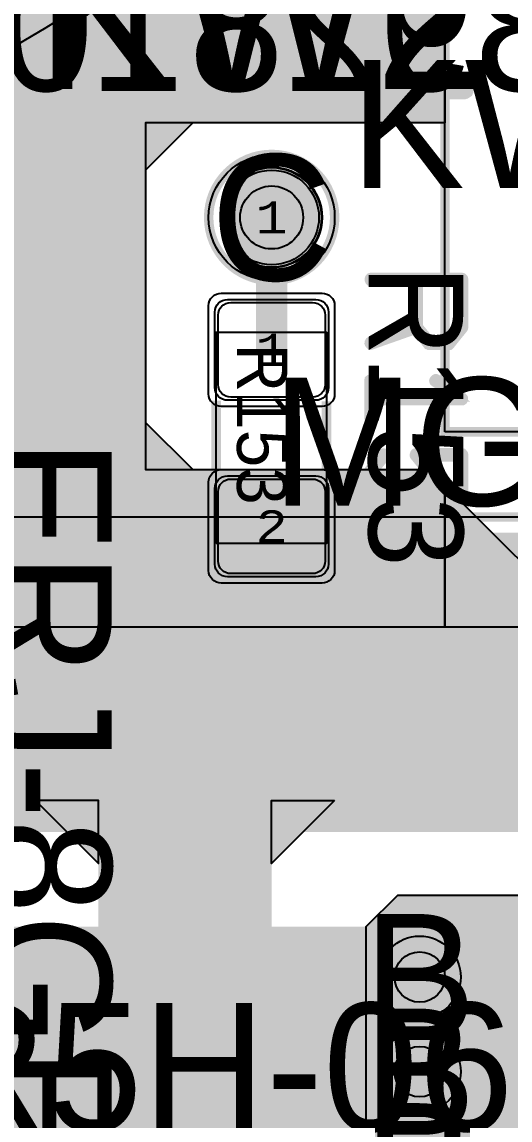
# Model space of a CAD drawing. Extents: x -18 to 179, y -60 to 172.
# Drawn here: x 62.29 to 70.03, y 108.43 to 125.85 of the extents above; entities that cross this region are included whole.
import ezdxf
from ezdxf.enums import TextEntityAlignment as Align

# ---------------------------------------------------------------- set-up
doc = ezdxf.new("R2010")
doc.units = 0
doc.header["$MEASUREMENT"] = 0
for name, color, linetype in [('ASSEMBLY_OUTLINES_BTM', 191, 'CONTINUOUS'), ('ASSEMBLY_OUTLINES_TOP', 102, 'CONTINUOUS'), ('ASSEMBLY_PART_NUMBERS_BTM', 191, 'CONTINUOUS'), ('ASSEMBLY_PART_NUMBERS_TOP', 102, 'CONTINUOUS'), ('ASSEMBLY_REF_DES_TOP', 102, 'CONTINUOUS'), ('DRILL_DRAWING', 21, 'CONTINUOUS'), ('GENERATED_SILKSCREEN_BTM', 255, 'CONTINUOUS'), ('GENERATED_SILKSCREEN_TOP', 140, 'CONTINUOUS'), ('PART_HOLES_LAYER_BOTTOM', 30, 'CONTINUOUS'), ('PART_HOLES_LAYER_TOP', 30, 'CONTINUOUS'), ('PART_PADS_LAYER_BOTTOM', 230, 'CONTINUOUS'), ('PART_PADS_LAYER_TOP', 150, 'CONTINUOUS'), ('PART_PADS_SMD_TOP', 150, 'CONTINUOUS'), ('PIN_NUMBERS_BTM', 8, 'CONTINUOUS'), ('PIN_NUMBERS_TOP', 8, 'CONTINUOUS'), ('PLACEMENT_OUTLINES_BTM', 222, 'CONTINUOUS'), ('PLACEMENT_OUTLINES_TOP', 130, 'CONTINUOUS'), ('PLANE_DATA_LAYER_BOTTOM', 230, 'CONTINUOUS'), ('PLANE_DATA_LAYER_TOP', 150, 'CONTINUOUS'), ('PLANE_SHAPES_LAYER_BOTTOM', 230, 'CONTINUOUS'), ('PLANE_SHAPES_LAYER_TOP', 150, 'CONTINUOUS'), ('SILKSCREEN_OUTLINES_BTM', 211, 'CONTINUOUS'), ('SILKSCREEN_OUTLINES_TOP', 150, 'CONTINUOUS'), ('SILKSCREEN_REF_DES_TOP', 150, 'CONTINUOUS'), ('SOLDERMASK_PADS_BTM', 102, 'CONTINUOUS'), ('SOLDERMASK_PADS_TOP', 102, 'CONTINUOUS'), ('SOLDERPASTE_PADS_TOP', 254, 'CONTINUOUS'), ('TRACES_LAYER_TOP', 150, 'CONTINUOUS'), ('VIA_HOLES_LAYER_BOTTOM', 30, 'CONTINUOUS'), ('VIA_HOLES_LAYER_TOP', 30, 'CONTINUOUS'), ('VIA_PADS_LAYER_BOTTOM', 230, 'CONTINUOUS'), ('VIA_PADS_LAYER_TOP', 150, 'CONTINUOUS')]:
    doc.layers.add(name, color=color, linetype=linetype)
doc.styles.add('COURIER_NEW', font='COUR.TTF')
doc.styles.add('VERIBEST_GERBER_0', font='txt')

msp = doc.modelspace()

# ---------------------------------------------------------------- hatches: boundary and pattern name
at = {"layer": 'ASSEMBLY_OUTLINES_TOP'}
h = msp.add_hatch(color=256, dxfattribs=at)
edge = h.paths.add_edge_path()
edge.add_arc((66.25, 122.75), 0.79, 0, 360)
at = {"layer": 'PART_HOLES_LAYER_BOTTOM'}
h = msp.add_hatch(color=256, dxfattribs=at)
edge = h.paths.add_edge_path()
edge.add_arc((66.25, 122.75), 0.5, 0, 360)
at = {"layer": 'PART_HOLES_LAYER_TOP'}
h = msp.add_hatch(color=256, dxfattribs=at)
edge = h.paths.add_edge_path()
edge.add_arc((66.25, 122.75), 0.5, 0, 360)
at = {"layer": 'PLANE_DATA_LAYER_BOTTOM'}
h = msp.add_hatch(color=256, dxfattribs=at)
h.paths.add_polyline_path([(114.250002, 144.718436), (114.25, 122.5762, -0.414213562), (114.1738, 122.5), (113.000004, 122.5, 0.207684346), (112.999998, 122.499998), (112.000002, 121.500002), (112, 121.499996), (112, 120.500004), (112.000003, 120.499999), (112.999998, 119.500002, 0.207684346), (113.000004, 119.5), (114.1738, 119.5, -0.414213562), (114.25, 119.4238), (114.25, 113.0762, -0.414213562), (114.1738, 113), (108.53156, 113.000002, -0.198913366), (108.477678, 113.02232), (108.02232, 113.477678, -0.198909956), (108.000002, 113.531559), (108.000002, 113.53156), (108, 127.749996), (107.999997, 127.750001), (105.750002, 129.999998, 0.207684346), (105.749996, 130), (83.8262, 130, -0.414213562), (83.75, 130.0762), (83.75, 161.499996), (83.749997, 161.500001), (82.000002, 163.249998, 0.207684346), (81.999996, 163.25), (70.500004, 163.25, 0.207684346), (70.499998, 163.249998), (64.250002, 157.000002), (64.25, 156.999996), (64.25, 119.5762, -0.414213562), (64.1738, 119.5), (47.3262, 119.5, -0.414213562), (47.25, 119.5762), (47.25, 138.6738, -0.414213562), (47.3262, 138.75), (54.499996, 138.75, 0.207684346), (54.500002, 138.750002), (57.499998, 141.749998), (57.5, 141.750004), (57.5, 147.749996), (57.499997, 147.750001), (54.000002, 151.249998, 0.207684346), (53.999996, 151.25), (47.0762, 151.25, -0.414213562), (47, 151.3262), (47, 163.6738, -0.414213562), (47.0762, 163.75), (62.499996, 163.75, 0.207684346), (62.500002, 163.750002), (64.227679, 165.477682, -0.198913366), (64.281561, 165.5), (101.968438, 165.5, -0.198913366), (102.02232, 165.477682), (108.47768, 159.022322, -0.198909956), (108.499998, 158.968441), (108.499998, 158.96844), (108.5, 150.500004), (108.500003, 150.499999), (114.227684, 144.772318, -0.198909956), (114.250002, 144.718437)], flags=0)
h.paths.add_polyline_path([(102.999998, 142.499998), (103, 142.500004), (103, 148.499996), (102.999997, 148.500001), (100.250002, 151.249998, 0.207684346), (100.249996, 151.25), (94.000004, 151.25, 0.207684346), (93.999998, 151.249998), (91.000002, 148.250002), (91, 148.249996), (91, 142.250004), (91.000003, 142.249999), (93.749998, 139.500002, 0.207684346), (93.750004, 139.5), (99.999996, 139.5, 0.207684346), (100.000002, 139.500002)], flags=0)
h.paths.add_polyline_path([(108.5, 121, -1), (111, 121, -1)], flags=0)
h = msp.add_hatch(color=256, dxfattribs=at)
h.paths.add_polyline_path([(84.5, 109.0762, -0.414213562), (84.4238, 109), (79.531562, 109, -0.198913366), (79.47768, 109.022318), (75.000002, 113.499998, 0.207684346), (74.999996, 113.5), (67.250004, 113.5, 0.207684346), (67.249998, 113.499998), (66.250002, 112.500002), (66.25, 112.499996), (66.25, 91.899, -0.63705457), (66.124822, 91.840625, 0.622482469), (63.251524, 90.573021, -0.402042963), (63.17539, 90.5), (62.3262, 90.5, -0.414213562), (62.25, 90.5762), (62.25, 96.249996), (62.249997, 96.250001), (59.750002, 98.749998, 0.207684346), (59.749996, 98.75), (54.750004, 98.75, 0.207684346), (54.749998, 98.749998), (52.250002, 96.250002), (52.25, 96.249996), (52.249998, 94.53156), (52.249998, 94.531559, -0.198909956), (52.22768, 94.477678), (51.522322, 93.77232, -0.198913366), (51.46844, 93.750002), (49.03156, 93.750002, -0.198913366), (48.977678, 93.77232), (48.27232, 94.477678, -0.198909956), (48.250002, 94.531559), (48.250002, 97.468441, -0.198909956), (48.27232, 97.522322), (51.477678, 100.72768, -0.198913366), (51.53156, 100.749998), (62.249996, 100.75, 0.207684346), (62.250002, 100.750002), (63.499998, 101.999998), (63.5, 102.000004), (63.5, 112.499996), (63.499997, 112.500001), (62.500002, 113.499998, 0.207684346), (62.499996, 113.5), (42.500004, 113.5, 0.207684346), (42.499998, 113.499998), (39.022321, 110.022318, -0.198913366), (38.968439, 110), (33.281863, 110, -0.496231947), (33.208459, 110.096651, 0.068033136), (33.28, 110.619998), (33.28, 110.62, 1), (29.38, 110.62), (29.38, 110.619998, 0.068033136), (29.451541, 110.096651, -0.496235885), (29.378137, 110), (28.3262, 110, -0.414213562), (28.25, 110.0762), (28.25, 117.6738, -0.414213562), (28.3262, 117.75), (77.499996, 117.75, 0.207684346), (77.500002, 117.750002), (79.262729, 119.512731, -0.433046472), (79.373821, 119.509183, 2.260323396), (79.62086, 121.715365, -0.612080087), (79.5, 121.777106), (79.5, 127.4238, -0.414213562), (79.5762, 127.5), (84.4238, 127.5, -0.414213562), (84.5, 127.4238)], flags=0)
h.paths.add_polyline_path([(33.7, 115, -1), (36.8, 115, -1)], flags=0)
h.paths.add_polyline_path([(48.45, 95.75, -1), (52.05, 95.75, -1)], flags=0)
h.paths.add_polyline_path([(62.49, 95.75, -1), (66.09, 95.75, -1)], flags=0)
h = msp.add_hatch(color=256, dxfattribs=at)
h.paths.add_polyline_path([(71.75, 91.230342, -0.812871578), (71.603959, 91.199868, 0.795686012), (68.251524, 90.573021, -0.402042963), (68.17539, 90.5), (67.8262, 90.5, -0.414213562), (67.75, 90.5762), (67.750002, 111.46844), (67.750002, 111.468441, -0.198909956), (67.77232, 111.522322), (68.227678, 111.97768, -0.198913366), (68.28156, 111.999998), (71.21844, 111.999998, -0.198913366), (71.272322, 111.97768), (71.727682, 111.52232, -0.198909956), (71.75, 111.468439)], flags=0)
h.paths.add_polyline_path([(67.95, 95.75, -1), (71.55, 95.75, -1)], flags=0)
at = {"layer": 'PLANE_DATA_LAYER_TOP'}
h = msp.add_hatch(color=256, dxfattribs=at)
h.paths.add_polyline_path([(86.5, 102.9238), (86.499998, 94.03156), (86.499998, 94.031559, -0.198909956), (86.47768, 93.977678), (86.272322, 93.77232, -0.198913366), (86.21844, 93.750002), (82.53156, 93.750002, -0.198913366), (82.477678, 93.77232), (77.250002, 98.999998, 0.207684346), (77.249996, 99), (47.750004, 99, 0.207684346), (47.749998, 98.999998), (46.750002, 98.000002), (46.75, 97.999996), (46.749998, 94.03156), (46.749998, 94.031559, -0.198909956), (46.72768, 93.977678), (46.522322, 93.77232, -0.198913366), (46.46844, 93.750002), (39.031562, 93.75, -0.198913366), (38.97768, 93.772318), (34.500002, 98.249998, 0.207684346), (34.499996, 98.25), (19.53156, 98.250002, -0.198913366), (19.477678, 98.27232), (12.750002, 104.999998, 0.207684346), (12.749996, 105), (3.8262, 105, -0.414213562), (3.75, 105.0762), (3.75, 108.1738, -0.414213562), (3.8262, 108.25), (18.218438, 108.25, -0.198913366), (18.27232, 108.227682), (18.999998, 107.500002, 0.207684346), (19.000004, 107.5), (23.5, 107.499999), (36.4238, 107.499998, -0.414213562), (36.5, 107.423798), (36.5, 105.65, 0.414213562), (36.95, 105.2), (39.05, 105.2, 0.414213562), (39.5, 105.65), (39.5, 106.9238, -0.414213562), (39.5762, 107), (40.4238, 107, -0.414213562), (40.5, 106.9238), (40.5, 106.000004), (40.500003, 105.999999), (42.99, 103.51), (43.499998, 103.000002, 0.207684346), (43.500004, 103), (45.499996, 103, 0.207684346), (45.500002, 103.000002), (47.999998, 105.499998), (48, 105.500004), (48.000002, 120.718439, -0.198909956), (48.02232, 120.77232), (48.749998, 121.499998), (48.75, 121.500004), (48.750002, 128.46844), (48.750002, 128.468441, -0.198909956), (48.77232, 128.522322), (49.727678, 129.47768, -0.198913366), (49.78156, 129.499998), (68.9238, 129.5, -0.414213562), (69, 129.4238), (69, 124.3262, -0.414213562), (68.9238, 124.25), (65.000004, 124.25, 0.207684346), (64.999998, 124.249998), (64.250002, 123.500002), (64.25, 123.499996), (64.25, 119.500004), (64.250003, 119.499999), (64.999998, 118.750002, 0.207684346), (65.000004, 118.75), (65.073765, 118.75, -0.549588453), (65.142729, 118.641391, 0.110270202), (65.1, 118.45), (65.1, 117.25, 0.414213562), (65.55, 116.8), (66.95, 116.8, 0.414213562), (67.4, 117.25), (67.4, 118.450001, 0.110269556), (67.357271, 118.64139, -0.110266008), (67.350036, 118.673798), (67.350036, 118.673799, -0.414213562), (67.426236, 118.749999), (68.71844, 118.749998, -0.198913366), (68.772322, 118.72768), (71.249998, 116.250002, 0.207684346), (71.250004, 116.25), (75.4238, 116.25, -0.414213562), (75.5, 116.1738), (75.5, 113.0762, -0.414213562), (75.4238, 113), (52.000004, 113, 0.207684346), (51.999998, 112.999998), (49.750002, 110.750002), (49.75, 110.749996), (49.75, 105.500004), (49.750003, 105.499999), (52.249998, 103.000002, 0.207684346), (52.250004, 103), (62.5738, 103, -0.414213562), (62.65, 102.9238), (62.65, 101.75, 0.414213562), (63.1, 101.3), (65.4, 101.3, 0.414213562), (65.85, 101.75), (65.85, 102.9238, -0.414213562), (65.9262, 103), (71.579649, 103, -0.669857772), (71.63328, 102.869669, 0.200116963), (71.5, 102.55), (71.5, 100.65, 0.414213562), (71.95, 100.2), (74.05, 100.2, 0.414213562), (74.5, 100.65), (74.5, 102.55, 0.200116963), (74.36672, 102.869669, -0.669857772), (74.420351, 103), (78.5738, 103, -0.414213562), (78.65, 102.9238), (78.65, 101.75, 0.414213562), (79.1, 101.3), (81.4, 101.3, 0.414213562), (81.85, 101.75), (81.85, 102.9238, -0.414213562), (81.9262, 103), (83.388571, 103, -0.414213562), (83.464771, 102.9238, -0.059444601), (83.462632, 102.905872, 0.059444266), (83.45, 102.8), (83.45, 100.7, 0.414213562), (83.9, 100.25), (85.8, 100.25, 0.414213562), (86.25, 100.7), (86.25, 102.8, 0.059444266), (86.237368, 102.905872, -0.059444601), (86.235229, 102.9238, -0.414213562), (86.311429, 103), (86.4238, 103, -0.414213562)], flags=0)
h.paths.add_polyline_path([(9.177854, 105.975715, 0.787865658), (11.73, 106.589999), (11.73, 106.590001, 0.787865658), (9.177854, 107.204285, -0.611991571), (9.042146, 107.204285, 0.612002153), (6.637854, 107.204285, -0.611991571), (6.502146, 107.204285, 0.787865658), (3.95, 106.590001), (3.95, 106.589999, 0.787865658), (6.502146, 105.975715, -0.611991571), (6.637854, 105.975715, 0.612002153), (9.042146, 105.975715, -0.611991571)], flags=0)
h.paths.add_polyline_path([(28.999998, 101.749998), (29, 101.750004), (29, 104.249996), (28.999997, 104.250001), (27.500002, 105.749998, 0.207684346), (27.499996, 105.75), (25.000004, 105.75, 0.207684346), (24.999998, 105.749998), (23.500002, 104.250002), (23.5, 104.249996), (23.5, 101.750004), (23.500003, 101.749999), (24.999998, 100.250002, 0.207684346), (25.000004, 100.25), (27.499996, 100.25, 0.207684346), (27.500002, 100.250002)], flags=0)
h.paths.add_polyline_path([(42.99, 95.75, -1), (46.59, 95.75, -1)], flags=0)
h.paths.add_polyline_path([(56.25, 100.075, 0.414213562), (56.6, 100.425), (56.6, 101.125, 0.414213562), (56.25, 101.475), (55.25, 101.475, 0.414213562), (54.9, 101.125), (54.9, 100.425, 0.414213562), (55.25, 100.075)], flags=0)
h.paths.add_polyline_path([(82.49, 95.75, -1), (86.09, 95.75, -1)], flags=0)
for points in [[(65.6, 118.4), (65.0238, 118.446926)], [(66.9, 118.4), (67.4762, 118.439723)], [(65.6, 117.3), (65.17792, 116.87792)], [(66.9, 117.3), (67.32208, 116.87792)]]:
    msp.add_hatch(color=256, dxfattribs=at).paths.add_polyline_path(points, is_closed=False, flags=0)
h = msp.add_hatch(color=256, dxfattribs=at)
h.paths.add_polyline_path([(110.5, 104.5762, -0.414213562), (110.4238, 104.5), (106.1762, 104.5, -0.414213562), (106.1, 104.5762), (106.1, 105.75, 0.414213562), (105.65, 106.2), (103.35, 106.2, 0.414213562), (102.9, 105.75), (102.9, 104.5762, -0.414213562), (102.8238, 104.5), (81.9262, 104.5, -0.414213562), (81.85, 104.5762), (81.85, 105.75, 0.414213562), (81.4, 106.2), (79.1, 106.2, 0.414213562), (78.65, 105.75), (78.65, 104.5762, -0.414213562), (78.5738, 104.5), (74.420351, 104.5, -0.669857772), (74.36672, 104.630331, 0.200116963), (74.5, 104.95), (74.5, 106.85, 0.414213562), (74.05, 107.3), (71.95, 107.3, 0.414213562), (71.5, 106.85), (71.5, 104.95, 0.200116963), (71.63328, 104.630331, -0.669857772), (71.579649, 104.5), (65.9262, 104.5, -0.414213562), (65.85, 104.5762), (65.85, 105.75, 0.414213562), (65.4, 106.2), (63.1, 106.2, 0.414213562), (62.65, 105.75), (62.65, 104.5762, -0.414213562), (62.5738, 104.5), (57.3262, 104.5, -0.414213562), (57.25, 104.5762), (57.25, 111.4238, -0.414213562), (57.3262, 111.5), (78.62109, 111.5, -0.796955112), (78.654239, 111.355188, 0.287752069), (78.4, 110.95), (78.4, 109.75, 0.414213562), (78.85, 109.3), (81.15, 109.3, 0.414213562), (81.6, 109.75), (81.6, 110.95, 0.287752069), (81.345761, 111.355188, -0.796955112), (81.37891, 111.5), (110.4238, 111.5, -0.414213562), (110.5, 111.4238)], flags=0)
h.paths.add_polyline_path([(61.25, 105.5, 0.414213562), (61.9, 106.15), (61.9, 109.35, 0.414213562), (61.25, 110), (58.65, 110, 0.414213562), (58, 109.35), (58, 106.15, 0.414213562), (58.65, 105.5)], flags=0)
at = {"layer": 'PLANE_SHAPES_LAYER_BOTTOM'}
for points in [[(62.5, 113.5), (63.5, 112.5), (63.5, 113.5)], [(67.25, 113.5), (66.25, 112.5), (66.25, 113.5)], [(71.75, 90.5), (67.75, 90.5), (67.75, 111.5), (68.25, 112), (71.25, 112), (71.75, 111.5)]]:
    msp.add_hatch(color=256, dxfattribs=at).paths.add_polyline_path(points, flags=0)
at = {"layer": 'PLANE_SHAPES_LAYER_TOP'}
for points in [[(69, 124.25), (64.25, 124.25), (64.25, 118.75), (68.75, 118.75), (69, 118.5), (69, 116.25), (59.75, 116.25), (59.75, 129.5), (69, 129.5)], [(64.25, 123.5), (65, 124.25), (64.25, 124.25)], [(65, 118.75), (64.25, 119.5), (64.25, 118.75)], [(69, 118.5), (71.25, 116.25), (69, 116.25)]]:
    msp.add_hatch(color=256, dxfattribs=at).paths.add_polyline_path(points, flags=0)
at = {"layer": 'VIA_HOLES_LAYER_BOTTOM'}
h = msp.add_hatch(color=256, dxfattribs=at)
edge = h.paths.add_edge_path()
edge.add_arc((68.6, 110.7), 0.4, 0, 360)
h = msp.add_hatch(color=256, dxfattribs=at)
edge = h.paths.add_edge_path()
edge.add_arc((68.6, 109.2), 0.4, 0, 360)
at = {"layer": 'VIA_HOLES_LAYER_TOP'}
h = msp.add_hatch(color=256, dxfattribs=at)
edge = h.paths.add_edge_path()
edge.add_arc((68.6, 110.7), 0.4, 0, 360)
h = msp.add_hatch(color=256, dxfattribs=at)
edge = h.paths.add_edge_path()
edge.add_arc((68.6, 109.2), 0.4, 0, 360)

# ---------------------------------------------------------------- linework, layer by layer
at = {"layer": 'ASSEMBLY_OUTLINES_BTM'}
msp.add_lwpolyline([(69, 119.35), (69, 129.15), (79, 129.15), (79, 119.35)], close=True, dxfattribs=at)
msp.add_circle((51, 145), 22.5, dxfattribs=at)
at = {"layer": 'ASSEMBLY_OUTLINES_TOP'}
for points in [[(65.37, 117.58), (65.37, 120.93), (67.12, 120.93), (67.12, 117.58)], [(41, 98), (41, 118), (118, 118), (118, 98)]]:
    msp.add_lwpolyline(points, close=True, dxfattribs=at)
msp.add_circle((66.25, 122.75), 0.79, dxfattribs=at)
at = {"layer": 'GENERATED_SILKSCREEN_BTM', "const_width": 0.15}
for points in [[(68.613453, 130.999411, -0.386448), (38.74687, 126.129095, 0.000003932), (38.746879, 126.129102, 0.386447878), (68.613442, 130.999414, 0.000003932), (68.613453, 130.999411)], [(82.103133, 117.999995), (41.000005, 117.999995), (41.000005, 98.000005), (78.839979, 98.000005, 0.000003714), (78.839983, 97.999995), (41, 97.999995, -0.414213562), (40.999995, 98), (40.999995, 118, -0.414213562), (41, 118.000005), (82.103131, 118.000005, 0.000003517), (82.103133, 117.999995)]]:
    msp.add_lwpolyline(points, format="xyb", dxfattribs=at)
msp.add_lwpolyline([(69, 119.35), (69, 129.15), (79, 129.15), (79, 119.35)], close=True, dxfattribs=at)
at = {"layer": 'GENERATED_SILKSCREEN_TOP'}
for points, const_width in [([(64.54125, 127.2375), (62.93875, 125.9325), (62.93875, 127.1975)], 0.25), ([(62.83375, 127.1975), (62.83375, 124.7975), (62.83875, 124.7775), (62.85125, 124.765), (62.86625, 124.7575), (62.88375, 124.755), (62.90375, 124.7575), (62.92125, 124.765), (62.93375, 124.7775), (62.93875, 124.7975), (62.93875, 125.8025), (63.35375, 126.1375), (64.53625, 124.765), (64.54375, 124.7575), (64.55125, 124.7525), (64.55875, 124.75), (64.56625, 124.75), (64.58375, 124.7575), (64.59875, 124.7675), (64.61125, 124.78), (64.61875, 124.7975), (64.61875, 124.815), (64.61625, 124.825), (64.61125, 124.8325), (63.42875, 126.205)], 0.25), ([(65.19625, 124.7975), (65.20125, 124.78), (65.20875, 124.77), (65.22375, 124.7625), (65.23875, 124.7575), (65.25625, 124.7525), (65.26875, 124.7525), (65.28125, 124.76), (65.29375, 124.7725), (66.09125, 126.0675), (66.89125, 124.7725), (66.90125, 124.76), (66.91125, 124.7525), (66.92625, 124.7525), (66.94125, 124.7575), (66.95875, 124.7625), (66.97375, 124.77), (66.98125, 124.7825), (66.98375, 124.7975), (66.98375, 127.1975)], 0.25), ([(65.19625, 127.1975), (65.19625, 124.805), (65.19625, 124.7975)], 0.25), ([(66.04625, 126.1975), (65.30125, 124.98), (65.30125, 127.1975)], 0.25), ([(66.88375, 127.1975), (66.88375, 124.98), (66.13625, 126.1975)], 0.25), ([(69.32875, 126.47), (67.66375, 125.1175), (67.66375, 124.85), (69.29625, 124.85), (69.31375, 124.845), (69.32875, 124.835), (69.33625, 124.8175), (69.33875, 124.7975), (69.33625, 124.78), (69.32875, 124.7625), (69.31375, 124.7525), (69.29625, 124.7475), (67.61125, 124.7475), (67.59125, 124.7525), (67.57875, 124.765), (67.56625, 124.7775), (67.56125, 124.7975), (67.56125, 125.14), (67.56375, 125.1475), (67.56875, 125.165), (67.57375, 125.1725), (67.57875, 125.1775), (67.58375, 125.1825), (69.24625, 126.5375)], 0.25), ([(68.726, 120.73475), (68.729, 120.73025), (68.7365, 120.72875), (68.744, 120.72425), (68.7515, 120.72425), (69.0605, 120.72425), (69.068, 120.72425), (69.0725, 120.72875), (69.077, 120.72875), (69.0785, 120.73025), (69.08, 120.73175), (69.0845, 120.73475), (69.29, 120.98975), (69.293, 120.99725), (69.2945, 121.00175), (69.296, 121.00925), (69.296, 121.76525), (69.293, 121.77875), (69.2855, 121.78625), (69.278, 121.79525), (69.266, 121.79825), (67.826, 121.79825), (67.814, 121.79525), (67.8065, 121.78775), (67.802, 121.77875), (67.8005, 121.76825), (67.802, 121.75625), (67.8065, 121.74575), (67.814, 121.73825), (67.826, 121.73525), (68.516, 121.73525), (68.516, 121.03025), (67.817, 120.78425), (67.8065, 120.77825), (67.8005, 120.76775), (67.799, 120.75575), (67.802, 120.74675), (67.808, 120.73775), (67.8155, 120.73025), (67.8245, 120.72575), (67.8365, 120.72875), (68.5355, 120.97475), (68.726, 120.73475)], 0.15), ([(69.2345, 121.73525), (69.2345, 121.01675), (69.0455, 120.78425), (68.7665, 120.78425), (68.576, 121.01675), (68.576, 121.73525), (69.2345, 121.73525)], 0.15), ([(67.8575, 120.16325), (67.856, 120.17525), (67.8485, 120.18125), (67.838, 120.18575), (67.826, 120.18725), (67.8155, 120.18575), (67.805, 120.18125), (67.7975, 120.17525), (67.796, 120.16325), (67.796, 119.57825), (67.7975, 119.56775), (67.805, 119.55875), (67.8155, 119.55425), (67.826, 119.55275), (67.838, 119.55425), (67.8485, 119.55875), (67.856, 119.56775), (67.8575, 119.57825), (67.8575, 119.84225), (69.266, 119.84225), (69.2765, 119.84375), (69.284, 119.84825), (69.2885, 119.85575), (69.29, 119.86625), (69.2915, 119.87375), (69.2915, 119.88125), (69.2885, 119.88725), (69.2825, 119.89325), (68.8715, 120.18575), (68.861, 120.19025), (68.852, 120.19025), (68.8415, 120.18575), (68.834, 120.17825), (68.828, 120.16925), (68.825, 120.15875), (68.828, 120.14825), (68.8355, 120.14075), (69.1715, 119.90075), (67.8575, 119.90075), (67.8575, 120.16325)], 0.15), ([(68.78, 118.73225), (68.7785, 118.73825), (68.777, 118.74275), (68.774, 118.74875), (68.609, 118.95275), (69.2345, 118.95275), (69.2345, 117.97325), (69.2375, 117.96275), (69.2435, 117.95375), (69.254, 117.94925), (69.2645, 117.94775), (69.2765, 117.94925), (69.287, 117.95375), (69.293, 117.96275), (69.296, 117.97325), (69.296, 118.98575), (69.293, 118.99625), (69.2855, 119.00375), (69.278, 119.01275), (69.266, 119.01575), (68.5445, 119.01575), (68.534, 119.01425), (68.5265, 119.00975), (68.522, 119.00375), (68.519, 118.99325), (68.516, 118.98575), (68.5145, 118.97975), (68.516, 118.97225), (68.5205, 118.96625), (68.72, 118.72175), (68.72, 118.23725), (68.5295, 118.00325), (68.0465, 118.00325), (67.859, 118.23725), (67.859, 118.72175), (68.057, 118.96625), (68.0615, 118.97675), (68.0615, 118.98575), (68.0555, 118.99475), (68.048, 119.00375), (68.0375, 119.00975), (68.027, 119.01125), (68.021, 119.01125), (68.0165, 119.00975), (68.009, 119.00225), (67.802, 118.74875), (67.799, 118.74425), (67.799, 118.73825), (67.796, 118.73225), (67.796, 118.22675), (67.796, 118.22225), (67.7975, 118.22075), (67.7975, 118.21925), (67.799, 118.21625), (67.799, 118.21325), (67.802, 118.20725), (68.009, 117.95375), (68.0135, 117.94925), (68.0165, 117.94775), (68.0255, 117.94475), (68.0315, 117.94325), (68.5445, 117.94325), (68.552, 117.94475), (68.5595, 117.94775), (68.5625, 117.94775), (68.564, 117.94925), (68.567, 117.95225), (68.57, 117.95375), (68.774, 118.20725), (68.777, 118.21475), (68.7785, 118.21925), (68.78, 118.22675), (68.78, 118.73225)], 0.15), ([(67.802, 117.33125), (68.0075, 117.58475), (68.015, 117.59225), (68.0195, 117.59375), (68.024, 117.59375), (68.0345, 117.59225), (68.045, 117.58625), (68.054, 117.57875), (68.0585, 117.56975), (68.06, 117.55925), (68.057, 117.54875), (67.8575, 117.30425), (67.8575, 116.81975), (68.0465, 116.58575), (68.3255, 116.58575), (68.516, 116.81675), (68.516, 117.06575), (68.519, 117.07775), (68.525, 117.08525), (68.5355, 117.08975), (68.546, 117.09125), (68.5565, 117.08975), (68.567, 117.08525), (68.573, 117.07775), (68.576, 117.06575), (68.576, 116.81675), (68.7665, 116.58575), (69.0455, 116.58575), (69.2345, 116.81975), (69.2345, 117.30425), (69.035, 117.54875), (69.032, 117.55925), (69.0335, 117.56975), (69.038, 117.57875), (69.047, 117.58625), (69.0575, 117.59225), (69.068, 117.59375), (69.0725, 117.59375), (69.077, 117.59225), (69.0845, 117.58475), (69.29, 117.33125), (69.2915, 117.32675), (69.293, 117.32225), (69.2945, 117.32075), (69.296, 117.31475), (69.296, 116.80925), (69.2945, 116.80175), (69.293, 116.79875), (69.2915, 116.79425), (69.29, 116.78975), (69.0845, 116.53625), (69.0785, 116.53175), (69.071, 116.53025), (69.0665, 116.52725), (69.0605, 116.52575), (68.7515, 116.52575), (68.747, 116.52725), (68.7365, 116.53025), (68.7305, 116.53175), (68.726, 116.53625), (68.546, 116.75675), (68.366, 116.53625), (68.363, 116.53475), (68.36, 116.53175), (68.3585, 116.53025), (68.3555, 116.53025), (68.345, 116.52725), (68.3405, 116.52575), (68.0315, 116.52575), (68.024, 116.52725), (68.018, 116.53025), (68.012, 116.53175), (68.0075, 116.53625), (67.802, 116.78975), (67.799, 116.79575), (67.7975, 116.79725), (67.7975, 116.80175), (67.7975, 116.80325), (67.796, 116.80475), (67.796, 116.80925), (67.796, 117.31475), (67.7975, 117.32075), (67.799, 117.32675), (67.802, 117.33125)], 0.15)]:
    msp.add_lwpolyline(points, dxfattribs=dict(at, const_width=const_width))
at = {"layer": 'GENERATED_SILKSCREEN_TOP', "const_width": 0.15}
msp.add_lwpolyline([(65.25, 122.75, -1), (67.25, 122.75, -1)], format="xyb", close=True, dxfattribs=at)
for points in [[(65.370005, 118.657911, 0.000012231), (65.369995, 118.657902), (65.369995, 119.842098, 0.000012231), (65.370005, 119.842089), (65.370005, 118.657911)], [(67.120005, 118.666156, 0.000011642), (67.119995, 118.666164), (67.119995, 119.833836, 0.000011642), (67.120005, 119.833844), (67.120005, 118.666156)]]:
    msp.add_lwpolyline(points, format="xyb", dxfattribs=at)
at = {"layer": 'PART_HOLES_LAYER_BOTTOM'}
msp.add_circle((66.25, 122.75), 0.5, dxfattribs=at)
at = {"layer": 'PART_HOLES_LAYER_TOP'}
msp.add_circle((66.25, 122.75), 0.5, dxfattribs=at)
at = {"layer": 'PART_PADS_LAYER_BOTTOM'}
msp.add_circle((66.25, 122.75), 0.75, dxfattribs=at)
at = {"layer": 'PART_PADS_LAYER_TOP'}
msp.add_circle((66.25, 122.75), 0.75, dxfattribs=at)
at = {"layer": 'PART_PADS_SMD_TOP'}
for points in [[(65.35, 121.25, -0.414213562), (65.55, 121.45), (66.95, 121.45, -0.414213562), (67.15, 121.25), (67.15, 120.05, -0.414213562), (66.95, 119.85), (65.55, 119.85, -0.414213562), (65.35, 120.05)], [(65.35, 118.45, -0.414213562), (65.55, 118.65), (66.95, 118.65, -0.414213562), (67.15, 118.45), (67.15, 117.25, -0.414213562), (66.95, 117.05), (65.55, 117.05, -0.414213562), (65.35, 117.25)]]:
    msp.add_lwpolyline(points, format="xyb", close=True, dxfattribs=at)
at = {"layer": 'PLACEMENT_OUTLINES_BTM'}
msp.add_lwpolyline([(69, 119.35), (69, 129.15), (79, 129.15), (79, 119.35)], close=True, dxfattribs=at)
msp.add_circle((51, 145), 22.5, dxfattribs=at)
at = {"layer": 'PLACEMENT_OUTLINES_TOP'}
msp.add_lwpolyline([(65.37, 117.58), (65.37, 120.93), (67.12, 120.93), (67.12, 117.58)], close=True, dxfattribs=at)
msp.add_circle((66.25, 122.75), 1, dxfattribs=at)
at = {"layer": 'PLANE_DATA_LAYER_TOP', "const_width": 0.5}
for points in [[(65.6, 118.4), (65.0238, 118.446926)], [(66.9, 118.4), (67.4762, 118.439723)], [(65.6, 117.3), (65.17792, 116.87792)], [(66.9, 117.3), (67.32208, 116.87792)]]:
    msp.add_lwpolyline(points, dxfattribs=at)
at = {"layer": 'PLANE_SHAPES_LAYER_BOTTOM'}
for points in [[(62.5, 113.5), (63.5, 112.5), (63.5, 113.5)], [(67.25, 113.5), (66.25, 112.5), (66.25, 113.5)], [(71.75, 90.5), (67.75, 90.5), (67.75, 111.5), (68.25, 112), (71.25, 112), (71.75, 111.5)]]:
    msp.add_lwpolyline(points, close=True, dxfattribs=at)
for points in [[(47.25, 119.5), (64.25, 119.5), (47.25, 138.75), (64.25, 138.75)], [(48.25, 113.5), (63.5, 113.5), (48.25, 117.75), (63.5, 117.75)], [(63.5, 100.75), (66.25, 100.75), (63.5, 117.75), (66.25, 117.75)], [(66.25, 113.5), (79.5, 113.5), (66.25, 117.75), (79.5, 117.75)]]:
    msp.add_solid(points, dxfattribs=at)
at = {"layer": 'PLANE_SHAPES_LAYER_TOP'}
for points in [[(69, 124.25), (64.25, 124.25), (64.25, 118.75), (68.75, 118.75), (69, 118.5), (69, 116.25), (59.75, 116.25), (59.75, 129.5), (69, 129.5)], [(64.25, 123.5), (65, 124.25), (64.25, 124.25)], [(65, 118.75), (64.25, 119.5), (64.25, 118.75)], [(69, 118.5), (71.25, 116.25), (69, 116.25)]]:
    msp.add_lwpolyline(points, close=True, dxfattribs=at)
for points in [[(59.75, 113), (75.5, 113), (59.75, 116.25), (75.5, 116.25)], [(57.25, 104.5), (110.5, 104.5), (57.25, 111.5), (110.5, 111.5)]]:
    msp.add_solid(points, dxfattribs=at)
at = {"layer": 'SILKSCREEN_OUTLINES_BTM'}
for points in [[(69, 119.35), (69, 129.15), (79, 129.15), (79, 119.35)], [(41, 98), (41, 118), (118, 118), (118, 98)]]:
    msp.add_lwpolyline(points, close=True, dxfattribs=at)
msp.add_circle((51, 145), 22.5, dxfattribs=at)
at = {"layer": 'SILKSCREEN_OUTLINES_TOP'}
msp.add_lwpolyline([(65.37, 117.58), (65.37, 120.93), (67.12, 120.93), (67.12, 117.58)], close=True, dxfattribs=at)
msp.add_circle((66.25, 122.75), 1, dxfattribs=at)
at = {"layer": 'SOLDERMASK_PADS_BTM'}
msp.add_circle((66.25, 122.75), 0.8, dxfattribs=at)
at = {"layer": 'SOLDERMASK_PADS_TOP'}
for points in [[(65.25, 121.35, -0.414213562), (65.45, 121.55), (67.05, 121.55, -0.414213562), (67.25, 121.35), (67.25, 119.95, -0.414213562), (67.05, 119.75), (65.45, 119.75, -0.414213562), (65.25, 119.95)], [(65.25, 118.55, -0.414213562), (65.45, 118.75), (67.05, 118.75, -0.414213562), (67.25, 118.55), (67.25, 117.15, -0.414213562), (67.05, 116.95), (65.45, 116.95, -0.414213562), (65.25, 117.15)]]:
    msp.add_lwpolyline(points, format="xyb", close=True, dxfattribs=at)
msp.add_circle((66.25, 122.75), 0.8, dxfattribs=at)
at = {"layer": 'SOLDERPASTE_PADS_TOP'}
for points in [[(65.4, 121.2, -0.414213562), (65.6, 121.4), (66.9, 121.4, -0.414213562), (67.1, 121.2), (67.1, 120.1, -0.414213562), (66.9, 119.9), (65.6, 119.9, -0.414213562), (65.4, 120.1)], [(65.4, 118.4, -0.414213562), (65.6, 118.6), (66.9, 118.6, -0.414213562), (67.1, 118.4), (67.1, 117.3, -0.414213562), (66.9, 117.1), (65.6, 117.1, -0.414213562), (65.4, 117.3)]]:
    msp.add_lwpolyline(points, format="xyb", close=True, dxfattribs=at)
at = {"layer": 'TRACES_LAYER_TOP', "const_width": 0.5}
msp.add_lwpolyline([(66.25, 122.75), (66.25, 120.65)], dxfattribs=at)
at = {"layer": 'VIA_HOLES_LAYER_BOTTOM'}
for centre in [(68.6, 110.7), (68.6, 109.2)]:
    msp.add_circle(centre, 0.4, dxfattribs=at)
at = {"layer": 'VIA_HOLES_LAYER_TOP'}
for centre in [(68.6, 110.7), (68.6, 109.2)]:
    msp.add_circle(centre, 0.4, dxfattribs=at)
at = {"layer": 'VIA_PADS_LAYER_BOTTOM'}
for centre in [(68.6, 110.7), (68.6, 109.2)]:
    msp.add_circle(centre, 0.65, dxfattribs=at)
at = {"layer": 'VIA_PADS_LAYER_TOP'}
for centre in [(68.6, 110.7), (68.6, 109.2)]:
    msp.add_circle(centre, 0.65, dxfattribs=at)

# ---------------------------------------------------------------- texts
at = {"layer": 'ASSEMBLY_PART_NUMBERS_BTM', "style": 'VERIBEST_GERBER_0', "text_generation_flag": 2}
msp.add_text('0039281043', height=2.032, dxfattribs=at).set_placement((74, 126.79), align=Align.TOP_LEFT)
at = {"layer": 'ASSEMBLY_PART_NUMBERS_TOP', "style": 'VERIBEST_GERBER_0'}
for s, p in [('MGSHV-0_2-D1_6xd0.62', (66.25, 120.21)), ('CMR5H-06 TR13', (56.5, 110.29))]:
    msp.add_text(s, height=2.032, dxfattribs=at).set_placement(p, align=Align.TOP_LEFT)
msp.add_text('ERJ-8GEY0R00V', height=2.032, rotation=270, dxfattribs=at).set_placement((63.71, 119.25), align=Align.TOP_LEFT)
at = {"layer": 'ASSEMBLY_REF_DES_TOP', "style": 'VERIBEST_GERBER_0'}
msp.add_text('KW2', height=2.032, dxfattribs=at).set_placement((67.5, 125.25), align=Align.TOP_LEFT)
msp.add_text('R153', height=0.8, rotation=270, dxfattribs=at).set_placement((66.5, 120.75), align=Align.TOP_LEFT)
at = {"layer": 'DRILL_DRAWING', "style": 'VERIBEST_GERBER_0'}
for s, p in [('C', (66.25, 122.75)), ('B', (68.6, 110.7)), ('B', (68.6, 109.2)), ('B', (68.6, 107.7))]:
    msp.add_text(s, height=2, dxfattribs=at).set_placement(p, align=Align.MIDDLE_CENTER)
at = {"layer": 'PIN_NUMBERS_BTM', "style": 'COURIER_NEW'}
for s, p in [('1', (66.25, 122.75)), ('1', (66.25, 120.65)), ('2', (66.25, 117.85))]:
    msp.add_text(s, height=0.508, dxfattribs=at).set_placement(p, align=Align.MIDDLE_CENTER)
at = {"layer": 'PIN_NUMBERS_TOP', "style": 'COURIER_NEW'}
for s, p in [('1', (66.25, 122.75)), ('1', (66.25, 120.65)), ('2', (66.25, 117.85))]:
    msp.add_text(s, height=0.508, dxfattribs=at).set_placement(p, align=Align.MIDDLE_CENTER)
at = {"layer": 'SILKSCREEN_REF_DES_TOP', "style": 'VERIBEST_GERBER_0'}
msp.add_text('KW2', height=2.5, dxfattribs=at).set_placement((62.5, 127.29), align=Align.TOP_LEFT)
msp.add_text('R153', height=1.5, rotation=270, dxfattribs=at).set_placement((69.29, 122), align=Align.TOP_LEFT)

doc.saveas('drawing.dxf')
